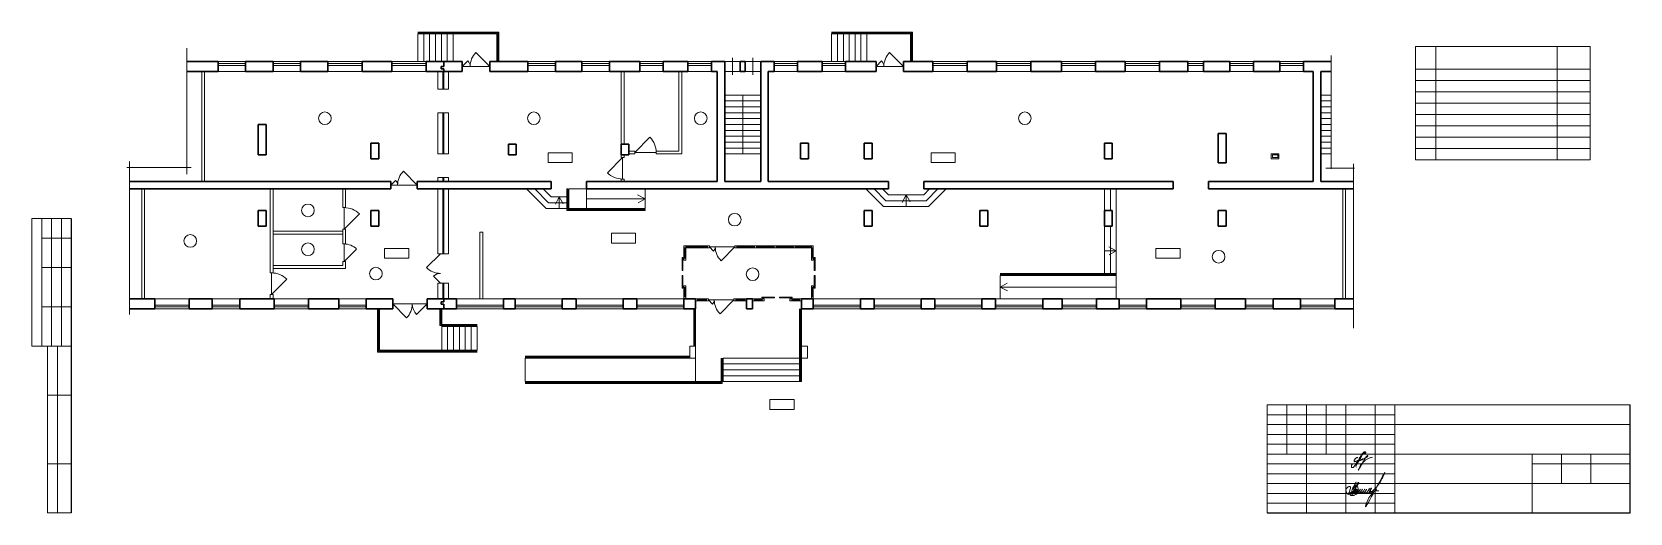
# Model space of a CAD drawing. Header units: metres. Extents: x 0 to 81.5, y 0 to 24.5.
import ezdxf

# ---------------------------------------------------------------- set-up
doc = ezdxf.new("R2010")
doc.units = ezdxf.units.M
doc.header["$MEASUREMENT"] = 0
for name, color, linetype, lineweight in [('Level 1', 7, 'Continuous', 0), ('Level 44', 7, 'Continuous', 0), ('Level 63', 7, 'Continuous', 0)]:
    doc.layers.add(name, color=color, linetype=linetype, lineweight=lineweight)

# ---------------------------------------------------------------- blocks, each defined once
blk = doc.blocks.new('*U18')
at = {"color": 5, "linetype": 'Continuous', "lineweight": 0}
for points, knots in [([(0.31, 0.78), (0.34, 0.81), (0.4, 0.88), (0.43, 0.93), (0.43, 0.97), (0.42, 1.01), (0.39, 1.04), (0.33, 1.05), (0.26, 1.03), (0.21, 1.01), (0.12, 0.93), (0.06, 0.87), (-0.03, 0.75), (-0.11, 0.62), (-0.21, 0.44), (-0.3, 0.26), (-0.38, 0.11), (-0.48, -0.06), (-0.64, -0.3), (-0.75, -0.47), (-0.87, -0.64), (-0.99, -0.73), (-1.02, -0.73), (-1.06, -0.74), (-1.14, -0.72), (-1.16, -0.69), (-1.18, -0.65), (-1.18, -0.58), (-1.17, -0.52), (-1.15, -0.43), (-1.08, -0.35), (-1.04, -0.34), (-0.99, -0.31), (-0.96, -0.3), (-0.92, -0.29), (-0.91, -0.31), (-0.92, -0.32)], [0, 0, 0, 0, 0.032258, 0.064516, 0.096774, 0.129032, 0.16129, 0.193548, 0.225806, 0.258065, 0.290323, 0.322581, 0.354839, 0.387097, 0.419355, 0.451613, 0.483871, 0.516129, 0.548387, 0.580645, 0.612903, 0.645161, 0.677419, 0.709677, 0.741935, 0.774194, 0.806452, 0.83871, 0.870968, 0.903226, 0.935484, 0.967742, 0.983871, 0.991935, 0.995968, 1, 1, 1, 1]), ([(0.32, 0.97), (0.32, 0.97), (0.33, 0.98), (0.32, 0.98), (0.31, 0.97), (0.3, 0.97), (0.29, 0.95), (0.21, 0.88), (0.15, 0.82), (0.09, 0.75), (-0.01, 0.62), (-0.17, 0.29), (-0.31, 0.07), (-0.54, -0.32), (-0.64, -0.51), (-0.69, -0.64), (-0.64, -0.69)], [0, 0, 0, 0, 0.005306, 0.009091, 0.012718, 0.03509, 0.04357, 0.143713, 0.287425, 0.431138, 0.57485, 0.718563, 0.862275, 0.934132, 0.97006, 1, 1, 1, 1])]:
    blk.add_open_spline(points, degree=3, knots=knots, dxfattribs=at)
blk.add_open_spline([(-0.47, 0.37), (-0.48, 0.41), (-0.52, 0.41), (-0.56, 0.39), (-0.63, 0.36), (-0.68, 0.32), (-0.75, 0.25), (-0.8, 0.18), (-0.84, 0.12), (-0.85, 0.05), (-0.85, -0.04), (-0.83, -0.08), (-0.8, -0.08), (-0.77, -0.08), (-0.71, -0.06), (-0.66, -0.04), (-0.53, 0.03), (-0.31, 0.14), (-0.22, 0.24), (-0.17, 0.32), (-0.19, 0.32), (-0.3, 0.13), (-0.31, 0.08), (-0.31, 0.06), (-0.27, 0.06), (-0.23, 0.06), (-0.16, 0.09), (-0.08, 0.14), (-0.02, 0.18), (0.02, 0.21), (0.06, 0.25), (0.06, 0.27), (0.03, 0.23), (0, 0.17), (0, 0.14), (0.03, 0.14), (0.11, 0.19), (0.24, 0.26), (0.32, 0.3), (0.44, 0.37), (0.55, 0.44), (0.61, 0.48), (0.65, 0.52), (0.68, 0.57), (0.68, 0.62), (0.68, 0.63), (0.65, 0.63), (0.59, 0.59), (0.51, 0.52), (0.45, 0.43), (0.37, 0.31), (0.32, 0.23), (0.24, 0.11), (0.16, -0.05), (0.09, -0.18), (-0.03, -0.4), (-0.22, -0.74), (-0.32, -0.89), (-0.41, -1), (-0.41, -1.05), (-0.38, -1.02), (-0.32, -0.82), (-0.24, -0.63), (-0.15, -0.46), (-0.09, -0.38), (0.01, -0.25), (0.14, -0.13), (0.22, -0.06), (0.34, 0.03), (0.46, 0.12), (0.58, 0.2), (0.72, 0.28), (0.88, 0.35), (1.01, 0.39), (1.08, 0.41), (1.18, 0.43)], degree=3, dxfattribs=at)
blk = doc.blocks.new('*U19')
at = {"layer": 'Level 44', "color": 7, "linetype": 'Continuous', "lineweight": 30}
for p, q in [((-0.2, 0.4), (-0.2, -0.4)), ((-0.2, 0.4), (0.2, 0.4)), ((0.2, 0.4), (0.2, -0.4)), ((-0.2, -0.4), (0.2, -0.4))]:
    blk.add_line(p, q, dxfattribs=at)

msp = doc.modelspace()

# ---------------------------------------------------------------- linework, layer by layer
at = {"color": 7, "linetype": 'Continuous', "lineweight": 13}
for p, q in [((70.563, 23.77), (79.481, 23.77)), ((70.563, 23.77), (70.563, 17.995)), ((71.601, 23.77), (71.601, 17.995)), ((77.792, 23.77), (77.792, 17.995)), ((79.481, 23.77), (79.481, 17.995)), ((70.563, 22.615), (79.481, 22.615)), ((70.563, 17.995), (79.481, 17.995))]:
    msp.add_line(p, q, dxfattribs=at)
at = {"color": 7, "linetype": 'Continuous', "lineweight": 0}
for p, q in [((70.563, 22.037), (79.481, 22.037)), ((70.563, 21.46), (79.481, 21.46)), ((70.563, 20.882), (79.481, 20.882)), ((70.563, 20.305), (79.481, 20.305)), ((70.563, 19.727), (79.481, 19.727)), ((70.563, 19.15), (79.481, 19.15)), ((70.563, 18.572), (79.481, 18.572)), ((28.279, 16.512), (27.379, 16.512)), ((27.379, 16.512), (27.379, 15.512)), ((28.279, 16.512), (28.279, 15.512)), ((31.279, 16.512), (31.279, 15.512)), ((31.279, 15.512), (27.329, 15.512)), ((31.279, 16.012), (28.279, 16.012))]:
    msp.add_line(p, q, dxfattribs=at)
for p, q in [((2.007, 15.013), (2.007, 0.013)), ((81.507, 0.013), (81.507, 5.513)), ((63.007, 0.013), (81.507, 0.013))]:
    msp.add_line(p, q)
at = {"color": 7, "linetype": 'Continuous', "lineweight": 13, "flags": 128}
for points in [[(33.854, 8.502), (33.554, 8.502), (33.554, 7.902), (33.854, 7.902), (33.854, 8.502)], [(39.254, 8.502), (39.554, 8.502), (39.554, 7.902), (39.254, 7.902), (39.254, 8.502)]]:
    msp.add_lwpolyline(points, close=True, dxfattribs=at)
at = {"color": 5, "linetype": 'Continuous', "lineweight": 0}
msp.add_open_spline([(67.121, 0.947), (67.159, 1.025), (67.211, 1.131), (67.247, 1.26), (67.258, 1.328), (67.218, 1.368), (67.153, 1.361), (67.088, 1.319), (67.04, 1.261), (67.017, 1.198), (67.02, 1.137), (67.036, 1.069), (67.074, 1.012), (67.133, 0.98), (67.199, 0.967), (67.264, 0.99), (67.321, 1.013), (67.391, 1.066), (67.435, 1.177), (67.5, 1.299), (67.55, 1.418), (67.609, 1.5), (67.63, 1.562), (67.672, 1.579), (67.675, 1.539), (67.663, 1.503), (67.549, 1.368), (67.469, 1.171), (67.407, 1.013), (67.335, 0.946), (67.319, 0.983), (67.31, 1.021), (67.299, 1.098), (67.355, 1.243), (67.4, 1.36), (67.623, 1.728), (67.356, 1.29), (67.595, 1.547), (67.274, 1.071), (67.455, 1.343), (67.532, 1.397), (67.613, 1.381), (67.633, 1.301), (67.642, 1.175), (67.609, 1.011), (67.49, 0.934), (67.405, 0.895), (67.324, 0.894), (67.252, 0.912), (67.227, 0.958), (67.223, 1), (67.234, 1.071), (67.361, 1.062), (67.577, 1.377), (67.27, 0.925), (67.468, 1.064), (67.547, 1.106), (67.606, 1.316), (67.35, 0.892), (67.596, 1.089), (67.711, 1.344), (67.43, 0.875), (67.691, 1.085), (67.813, 1.332), (67.522, 0.904), (67.799, 1.082), (67.921, 1.336), (67.649, 0.882), (67.91, 1.097), (68.021, 1.321), (67.744, 0.837), (68.036, 1.119), (68.101, 1.285), (67.817, 0.797), (68.192, 1.144), (68.246, 1.35), (67.929, 0.789), (68.322, 1.147), (68.318, 1.374), (68.077, 0.785), (68.673, 1.431), (68.789, 1.606), (69.335, 2.785), (67.654, -0.513), (68.187, 0.82), (68.338, 0.972), (68.615, 1.307), (68.495, 1.039), (68.034, 1.122), (68.438, 1.132), (68.689, 1.139)], degree=3, knots=[0, 0, 0, 0, 0.25628, 0.353581, 0.406785, 0.450947, 0.500228, 0.589539, 0.678243, 0.721139, 0.789755, 0.855622, 0.929913, 0.986796, 1.054482, 1.124935, 1.189175, 1.239866, 1.382593, 1.533904, 1.656708, 1.769166, 1.833241, 1.851218, 1.87708, 1.919627, 1.974991, 2.390092, 2.511628, 2.564183, 2.58853, 2.610373, 2.686214, 2.814194, 3.041608, 3.238132, 3.458023, 3.542151, 3.799695, 3.964581, 4.050226, 4.108456, 4.174286, 4.271529, 4.50532, 4.614114, 4.684066, 4.783342, 4.858047, 4.883077, 4.934253, 4.987448, 5.068031, 5.273314, 5.528209, 5.596865, 5.81499, 5.861814, 6.112149, 6.279116, 6.419755, 6.680665, 6.886777, 7.00733, 7.257369, 7.454423, 7.584298, 7.83004, 8.047956, 8.143902, 8.3832, 8.65874, 8.67189, 8.887943, 9.221296, 9.231594, 9.502183, 9.820257, 9.849202, 10.120034, 10.495152, 11.096402, 11.416738, 13.371737, 13.840926, 14.20828, 14.424856, 14.536091, 14.808089, 15.25283, 15.25283, 15.25283, 15.25283], dxfattribs=at)
at = {"layer": 'Level 1', "color": 7, "linetype": 'Continuous', "lineweight": 30}
for p, q in [((21.004, 22.752), (21.004, 23.002)), ((20.884, 22.752), (21.004, 22.752)), ((20.884, 22.632), (20.884, 22.752)), ((20.884, 22.632), (21.004, 22.632)), ((20.884, 10.772), (21.004, 10.772)), ((20.884, 10.772), (20.884, 10.652)), ((20.884, 10.652), (21.004, 10.652)), ((21.004, 10.652), (21.004, 10.402))]:
    msp.add_line(p, q, dxfattribs=at)
at = {"layer": 'Level 44', "color": 7, "linetype": 'Continuous', "lineweight": 0}
for p, q in [((23.816, 24.502), (19.686, 24.502)), ((23.766, 24.452), (19.686, 24.452)), ((23.766, 23.002), (23.766, 24.452)), ((23.816, 23.002), (23.816, 24.502)), ((44.916, 24.502), (40.786, 24.502)), ((44.866, 24.452), (40.786, 24.452)), ((44.866, 23.002), (44.866, 24.452)), ((44.916, 23.002), (44.916, 24.502)), ((7.904, 23.683), (7.904, 17.272)), ((23.716, 24.402), (19.686, 24.402)), ((19.686, 23.002), (19.686, 24.402)), ((19.986, 23.002), (19.986, 24.402)), ((20.286, 23.002), (20.286, 24.402)), ((20.586, 23.002), (20.586, 24.402)), ((20.886, 23.002), (20.886, 24.402)), ((21.186, 23.002), (21.186, 24.402)), ((21.486, 23.002), (21.486, 24.402)), ((23.716, 23.002), (23.716, 24.402)), ((44.816, 24.402), (40.786, 24.402)), ((40.786, 23.002), (40.786, 24.402)), ((41.086, 23.002), (41.086, 24.402)), ((41.386, 23.002), (41.386, 24.402)), ((41.686, 23.002), (41.686, 24.402)), ((41.986, 23.002), (41.986, 24.402)), ((42.286, 23.002), (42.286, 24.402)), ((42.586, 23.002), (42.586, 24.402)), ((44.816, 23.002), (44.816, 24.402)), ((9.504, 22.902), (10.904, 22.902)), ((12.304, 22.902), (13.704, 22.902)), ((15.104, 22.902), (16.854, 22.902)), ((18.354, 22.902), (20.104, 22.902)), ((21.954, 22.747), (22.237, 23.03)), ((22.647, 23.454), (23.354, 22.747)), ((25.304, 22.902), (26.704, 22.902)), ((28.054, 22.902), (29.454, 22.902)), ((31.004, 22.902), (32.204, 22.902)), ((33.454, 22.902), (34.654, 22.902)), ((39.054, 22.902), (37.854, 22.902)), ((41.504, 22.902), (40.304, 22.902)), ((43.337, 23.03), (43.054, 22.747)), ((43.747, 23.454), (44.454, 22.747)), ((45.954, 22.902), (47.704, 22.902)), ((49.204, 22.902), (50.954, 22.902)), ((52.504, 22.902), (54.254, 22.902)), ((55.754, 22.902), (57.504, 22.902)), ((58.954, 22.902), (59.754, 22.902)), ((61.104, 22.902), (62.304, 22.902)), ((63.654, 22.902), (64.854, 22.902)), ((66.259, 23.312), (66.259, 17.535)), ((9.504, 22.802), (10.904, 22.802)), ((12.304, 22.802), (13.704, 22.802)), ((15.104, 22.802), (16.854, 22.802)), ((18.354, 22.802), (20.104, 22.802)), ((21.954, 22.747), (23.354, 22.747)), ((25.304, 22.802), (26.704, 22.802)), ((28.054, 22.802), (29.454, 22.802)), ((31.004, 22.802), (32.204, 22.802)), ((33.454, 22.802), (34.654, 22.802)), ((39.054, 22.802), (37.854, 22.802)), ((41.504, 22.802), (40.304, 22.802)), ((44.454, 22.747), (43.054, 22.747)), ((45.954, 22.802), (47.704, 22.802)), ((49.204, 22.802), (50.954, 22.802)), ((52.504, 22.802), (54.254, 22.802)), ((55.754, 22.802), (57.504, 22.802)), ((58.954, 22.802), (59.754, 22.802)), ((61.104, 22.802), (62.304, 22.802)), ((63.654, 22.802), (64.854, 22.802)), ((35.334, 21.292), (37.174, 21.292)), ((36.254, 21.292), (36.254, 18.292)), ((65.734, 21.292), (66.259, 21.292)), ((35.334, 20.992), (37.174, 20.992)), ((35.334, 20.692), (37.174, 20.692)), ((35.334, 20.392), (37.174, 20.392)), ((65.734, 20.992), (66.259, 20.992)), ((65.734, 20.692), (66.259, 20.692)), ((65.734, 20.392), (66.259, 20.392)), ((35.334, 20.092), (37.174, 20.092)), ((35.334, 19.792), (37.174, 19.792)), ((65.734, 20.092), (66.259, 20.092)), ((65.734, 19.792), (66.259, 19.792)), ((30.744, 18.367), (31.522, 19.145)), ((35.334, 19.492), (37.174, 19.492)), ((35.334, 19.192), (37.174, 19.192)), ((35.334, 18.892), (37.174, 18.892)), ((65.734, 19.492), (66.259, 19.492)), ((65.734, 19.192), (66.259, 19.192)), ((65.734, 18.892), (66.259, 18.892)), ((30.129, 18.117), (29.351, 17.339)), ((30.129, 18.117), (30.129, 17.017)), ((30.744, 18.367), (31.844, 18.367)), ((35.334, 18.592), (37.174, 18.592)), ((35.334, 18.292), (37.174, 18.292)), ((65.734, 18.592), (66.259, 18.592)), ((65.734, 18.292), (66.259, 18.292)), ((8.12, 17.596), (4.842, 17.596)), ((4.987, 10.117), (4.987, 17.917)), ((18.947, 17.409), (19.654, 16.702)), ((65.991, 17.576), (67.455, 17.576)), ((67.398, 17.782), (67.398, 9.422)), ((18.304, 16.702), (18.551, 16.95)), ((18.304, 16.702), (19.654, 16.702)), ((26.23, 15.512), (25.23, 16.512)), ((26.355, 15.812), (25.655, 16.512)), ((26.479, 16.112), (26.079, 16.512)), ((27.279, 16.512), (27.279, 15.412)), ((27.279, 16.512), (27.329, 16.512)), ((27.329, 16.512), (27.329, 15.462)), ((43.434, 15.612), (42.534, 16.512)), ((43.558, 15.912), (42.958, 16.512)), ((43.683, 16.212), (43.383, 16.512)), ((45.483, 16.212), (45.783, 16.512)), ((45.607, 15.912), (46.207, 16.512)), ((45.731, 15.612), (46.631, 16.512)), ((54.704, 15.412), (54.704, 16.512)), ((55.004, 15.412), (55.004, 16.512)), ((55.304, 10.912), (55.304, 16.512)), ((15.929, 15.562), (15.929, 14.462)), ((26.23, 15.512), (27.379, 15.512)), ((26.355, 15.812), (27.379, 15.812)), ((26.479, 16.112), (27.379, 16.112)), ((26.896, 16.112), (26.702, 15.729)), ((26.896, 15.512), (26.896, 16.112)), ((26.896, 16.112), (27.101, 15.751)), ((31.279, 16.012), (30.896, 16.207)), ((31.279, 16.012), (30.918, 15.807)), ((43.434, 15.612), (45.731, 15.612)), ((43.558, 15.912), (45.607, 15.912)), ((43.683, 16.212), (45.483, 16.212)), ((44.583, 16.212), (44.388, 15.829)), ((44.583, 15.612), (44.583, 16.212)), ((44.583, 16.212), (44.787, 15.851)), ((15.929, 14.462), (16.707, 15.24)), ((31.279, 15.412), (27.279, 15.412)), ((31.279, 15.462), (27.329, 15.462)), ((31.279, 15.412), (31.279, 15.462)), ((54.704, 14.612), (54.704, 12.112)), ((55.004, 12.112), (55.004, 14.612)), ((15.929, 13.712), (15.929, 12.812)), ((15.929, 12.812), (16.565, 13.449)), ((20.837, 13.212), (20.13, 12.505)), ((33.254, 13.612), (34.454, 13.612)), ((33.254, 13.512), (33.254, 12.937)), ((33.304, 12.987), (33.304, 13.512)), ((33.354, 13.562), (34.454, 13.562)), ((33.354, 13.512), (34.454, 13.512)), ((33.354, 13.512), (33.354, 12.987)), ((34.554, 13.562), (35.854, 13.562)), ((34.554, 13.562), (34.766, 13.35)), ((35.854, 13.562), (35.147, 12.855)), ((35.954, 13.612), (39.854, 13.612)), ((36.854, 13.562), (35.954, 13.562)), ((35.954, 13.512), (39.754, 13.512)), ((36.954, 13.562), (37.854, 13.562)), ((37.954, 13.562), (38.854, 13.562)), ((38.954, 13.562), (39.754, 13.562)), ((39.754, 13.512), (39.754, 12.987)), ((39.804, 13.512), (39.804, 12.987)), ((39.854, 12.987), (39.854, 13.512)), ((54.704, 13.362), (55.304, 13.362)), ((55.304, 13.362), (54.921, 13.557)), ((55.304, 13.362), (54.943, 13.157)), ((12.229, 12.237), (12.229, 11.137)), ((12.229, 11.137), (13.007, 11.915)), ((20.837, 11.712), (20.483, 12.066)), ((33.254, 11.487), (33.254, 11.012)), ((33.304, 11.012), (33.304, 11.487)), ((33.354, 11.487), (33.354, 11.012)), ((39.754, 11.487), (39.754, 11.012)), ((39.804, 11.487), (39.804, 11.012)), ((39.854, 11.487), (39.854, 11.012)), ((49.382, 12.212), (55.304, 12.212)), ((49.382, 12.162), (55.304, 12.162)), ((49.382, 12.112), (55.304, 12.112)), ((49.382, 12.112), (49.382, 10.912)), ((49.743, 11.717), (49.382, 11.512)), ((49.382, 11.512), (55.304, 11.512)), ((49.765, 11.318), (49.382, 11.512)), ((8.024, 10.602), (6.274, 10.602)), ((10.604, 10.602), (9.204, 10.602)), ((14.104, 10.602), (12.354, 10.602)), ((17.054, 10.602), (15.654, 10.602)), ((18.404, 10.657), (20.154, 10.657)), ((18.404, 10.657), (19.111, 9.95)), ((20.154, 10.657), (19.624, 10.127)), ((24.054, 10.602), (21.654, 10.602)), ((27.054, 10.602), (24.654, 10.602)), ((30.154, 10.602), (27.754, 10.602)), ((33.254, 10.602), (30.854, 10.602)), ((33.954, 10.912), (34.404, 10.912)), ((33.954, 10.862), (34.404, 10.862)), ((33.954, 10.812), (34.404, 10.812)), ((34.504, 10.862), (35.804, 10.862)), ((34.504, 10.862), (34.716, 10.65)), ((35.804, 10.862), (35.097, 10.155)), ((35.904, 10.912), (36.354, 10.912)), ((35.904, 10.862), (36.354, 10.862)), ((35.904, 10.812), (36.354, 10.812)), ((36.854, 10.912), (37.254, 10.912)), ((36.854, 10.862), (37.254, 10.862)), ((36.854, 10.812), (37.254, 10.812)), ((38.754, 10.912), (39.154, 10.912)), ((38.754, 10.862), (39.154, 10.862)), ((38.754, 10.812), (39.154, 10.812)), ((42.254, 10.602), (39.854, 10.602)), ((45.354, 10.602), (42.954, 10.602)), ((48.454, 10.602), (46.054, 10.602)), ((51.554, 10.602), (49.154, 10.602)), ((54.304, 10.602), (52.554, 10.602)), ((56.854, 10.602), (55.454, 10.602)), ((60.354, 10.602), (58.604, 10.602)), ((63.304, 10.602), (61.904, 10.602)), ((66.454, 10.602), (64.704, 10.602)), ((8.024, 10.502), (6.274, 10.502)), ((10.604, 10.502), (9.204, 10.502)), ((14.104, 10.502), (12.354, 10.502)), ((17.054, 10.502), (15.654, 10.502)), ((17.629, 10.402), (17.629, 8.202)), ((17.679, 10.402), (17.679, 8.252)), ((17.729, 10.402), (17.729, 8.302)), ((20.804, 10.402), (20.804, 9.552)), ((20.854, 10.402), (20.854, 9.602)), ((20.904, 10.402), (20.904, 8.302)), ((24.054, 10.502), (21.654, 10.502)), ((27.054, 10.502), (24.654, 10.502)), ((30.154, 10.502), (27.754, 10.502)), ((33.254, 10.502), (30.854, 10.502)), ((33.754, 10.402), (33.754, 8.502)), ((33.804, 10.402), (33.804, 8.502)), ((33.854, 10.402), (33.854, 6.702)), ((39.154, 10.402), (39.154, 6.702)), ((39.204, 10.402), (39.204, 6.702)), ((39.254, 10.402), (39.254, 6.702)), ((42.254, 10.502), (39.854, 10.502)), ((45.354, 10.502), (42.954, 10.502)), ((48.454, 10.502), (46.054, 10.502)), ((51.554, 10.502), (49.154, 10.502)), ((54.304, 10.502), (52.554, 10.502)), ((56.854, 10.502), (55.454, 10.502)), ((60.354, 10.502), (58.604, 10.502)), ((63.304, 10.502), (61.904, 10.502)), ((66.454, 10.502), (64.704, 10.502)), ((20.804, 9.552), (22.704, 9.552)), ((20.854, 9.602), (22.704, 9.602)), ((20.904, 9.502), (22.704, 9.502)), ((21.204, 9.502), (21.204, 8.302)), ((21.504, 9.502), (21.504, 8.302)), ((21.804, 9.502), (21.804, 8.302)), ((22.104, 9.502), (22.104, 8.302)), ((22.404, 9.502), (22.404, 8.302)), ((22.704, 9.502), (22.704, 8.302)), ((17.629, 8.202), (22.704, 8.202)), ((17.679, 8.252), (22.704, 8.252)), ((17.729, 8.302), (22.704, 8.302)), ((33.554, 8.002), (25.154, 8.002)), ((33.554, 7.952), (25.154, 7.952)), ((33.854, 7.902), (25.154, 7.902)), ((25.154, 7.902), (25.154, 6.702)), ((35.154, 7.902), (35.154, 6.652)), ((35.204, 7.902), (35.204, 6.602)), ((39.254, 7.902), (35.254, 7.902)), ((35.254, 7.902), (35.254, 6.702)), ((39.254, 7.602), (35.254, 7.602)), ((39.254, 6.702), (25.154, 6.702)), ((35.154, 6.652), (25.154, 6.652)), ((35.204, 6.602), (25.154, 6.602)), ((39.254, 7.302), (35.254, 7.302)), ((39.254, 7.002), (35.254, 7.002))]:
    msp.add_line(p, q, dxfattribs=at)
at = {"layer": 'Level 44', "color": 7, "linetype": 'Continuous', "lineweight": 30}
for p, q in [((7.904, 23.002), (9.504, 23.002)), ((9.504, 22.492), (9.504, 23.002)), ((10.904, 22.492), (10.904, 23.002)), ((10.904, 23.002), (12.304, 23.002)), ((12.304, 22.492), (12.304, 23.002)), ((13.704, 22.492), (13.704, 23.002)), ((13.704, 23.002), (15.104, 23.002)), ((15.104, 22.492), (15.104, 23.002)), ((16.854, 23.002), (18.354, 23.002)), ((16.854, 22.492), (16.854, 23.002)), ((18.354, 22.492), (18.354, 23.002)), ((20.104, 22.492), (20.104, 23.002)), ((20.104, 23.002), (21.004, 23.002)), ((21.004, 23.002), (21.954, 23.002)), ((21.954, 22.492), (21.954, 23.002)), ((23.354, 23.002), (25.304, 23.002)), ((23.354, 22.492), (23.354, 23.002)), ((25.304, 22.492), (25.304, 23.002)), ((26.704, 23.002), (28.054, 23.002)), ((26.704, 22.492), (26.704, 23.002)), ((28.054, 22.492), (28.054, 23.002)), ((29.454, 23.002), (31.004, 23.002)), ((29.454, 22.492), (29.454, 23.002)), ((31.004, 22.492), (31.004, 23.002)), ((32.204, 23.002), (33.454, 23.002)), ((32.204, 22.492), (32.204, 23.002)), ((33.454, 22.492), (33.454, 23.002)), ((34.654, 23.002), (35.334, 23.002)), ((34.654, 22.492), (34.654, 23.002)), ((35.334, 23.002), (35.334, 16.892)), ((36.129, 22.492), (36.129, 23.002)), ((36.129, 23.002), (36.379, 23.002)), ((36.379, 22.492), (36.379, 23.002)), ((37.174, 23.002), (37.174, 16.892)), ((37.174, 23.002), (37.854, 23.002)), ((37.854, 22.492), (37.854, 23.002)), ((40.304, 23.002), (39.054, 23.002)), ((39.054, 22.492), (39.054, 23.002)), ((40.304, 22.492), (40.304, 23.002)), ((43.054, 23.002), (41.504, 23.002)), ((41.504, 22.492), (41.504, 23.002)), ((43.054, 22.492), (43.054, 23.002)), ((44.454, 22.492), (44.454, 23.002)), ((44.454, 23.002), (45.954, 23.002)), ((45.954, 22.492), (45.954, 23.002)), ((47.704, 23.002), (49.204, 23.002)), ((47.704, 22.492), (47.704, 23.002)), ((49.204, 22.492), (49.204, 23.002)), ((50.954, 23.002), (52.504, 23.002)), ((50.954, 22.492), (50.954, 23.002)), ((52.504, 22.492), (52.504, 23.002)), ((54.254, 22.492), (54.254, 23.002)), ((54.254, 23.002), (55.754, 23.002)), ((55.754, 22.492), (55.754, 23.002)), ((57.504, 22.492), (57.504, 23.002)), ((57.504, 23.002), (58.954, 23.002)), ((58.954, 23.002), (58.954, 22.492)), ((59.754, 23.002), (59.754, 22.492)), ((59.754, 23.002), (61.104, 23.002)), ((61.104, 23.002), (61.104, 22.492)), ((62.304, 23.002), (62.304, 22.492)), ((62.304, 23.002), (63.654, 23.002)), ((63.654, 23.002), (63.654, 22.492)), ((64.854, 23.002), (64.854, 22.492)), ((64.854, 23.002), (66.259, 23.002)), ((7.904, 22.492), (9.504, 22.492)), ((10.904, 22.492), (12.304, 22.492)), ((13.704, 22.492), (15.104, 22.492)), ((16.854, 22.492), (18.354, 22.492)), ((20.104, 22.492), (21.004, 22.492)), ((21.004, 22.492), (21.004, 22.632)), ((21.004, 22.492), (21.954, 22.492)), ((23.354, 22.492), (25.304, 22.492)), ((26.704, 22.492), (28.054, 22.492)), ((29.454, 22.492), (31.004, 22.492)), ((32.204, 22.492), (33.454, 22.492)), ((34.654, 22.492), (34.954, 22.492)), ((34.954, 22.492), (34.954, 16.892)), ((36.129, 22.492), (36.379, 22.492)), ((37.554, 22.492), (37.554, 16.892)), ((37.554, 22.492), (37.854, 22.492)), ((40.304, 22.492), (39.054, 22.492)), ((43.054, 22.492), (41.504, 22.492)), ((44.454, 22.492), (45.954, 22.492)), ((47.704, 22.492), (49.204, 22.492)), ((50.954, 22.492), (52.504, 22.492)), ((54.254, 22.492), (55.754, 22.492)), ((57.504, 22.492), (58.954, 22.492)), ((59.754, 22.492), (61.104, 22.492)), ((62.304, 22.492), (63.654, 22.492)), ((64.854, 22.492), (65.354, 22.492)), ((65.354, 22.492), (65.354, 16.892)), ((65.734, 22.492), (65.734, 16.892)), ((65.734, 22.492), (66.259, 22.492)), ((11.544, 19.792), (11.944, 19.792)), ((11.544, 19.792), (11.544, 18.242)), ((11.944, 19.792), (11.944, 18.242)), ((17.294, 18.842), (17.694, 18.842)), ((17.294, 18.842), (17.294, 18.042)), ((17.694, 18.842), (17.694, 18.042)), ((24.704, 18.792), (24.314, 18.792)), ((24.314, 18.792), (24.314, 18.242)), ((24.704, 18.792), (24.704, 18.242)), ((30.054, 18.792), (30.444, 18.792)), ((30.054, 18.792), (30.054, 18.242)), ((30.444, 18.792), (30.444, 18.242)), ((39.204, 18.842), (39.604, 18.842)), ((39.204, 18.842), (39.204, 18.042)), ((39.604, 18.842), (39.604, 18.042)), ((42.454, 18.842), (42.854, 18.842)), ((42.454, 18.842), (42.454, 18.042)), ((42.854, 18.842), (42.854, 18.042)), ((54.704, 18.842), (55.104, 18.842)), ((54.704, 18.842), (54.704, 18.042)), ((55.104, 18.842), (55.104, 18.042)), ((60.504, 19.342), (60.504, 17.842)), ((60.504, 19.342), (60.904, 19.342)), ((60.904, 19.342), (60.904, 17.842)), ((11.544, 18.242), (11.944, 18.242)), ((17.294, 18.042), (17.694, 18.042)), ((24.314, 18.242), (24.704, 18.242)), ((30.444, 18.242), (30.054, 18.242)), ((39.204, 18.042), (39.604, 18.042)), ((42.454, 18.042), (42.854, 18.042)), ((54.704, 18.042), (55.104, 18.042)), ((60.504, 17.842), (60.904, 17.842)), ((4.987, 16.892), (9.454, 16.892)), ((4.987, 16.512), (9.454, 16.512)), ((9.454, 16.892), (18.304, 16.892)), ((9.454, 16.512), (18.304, 16.512)), ((18.304, 16.892), (18.304, 16.512)), ((19.654, 16.892), (19.654, 16.512)), ((19.654, 16.892), (26.479, 16.892)), ((19.654, 16.512), (26.479, 16.512)), ((26.479, 16.892), (26.479, 16.512)), ((28.279, 16.892), (34.954, 16.892)), ((28.279, 16.892), (28.279, 16.512)), ((28.279, 16.512), (35.334, 16.512)), ((37.174, 16.892), (35.334, 16.892)), ((35.334, 16.512), (43.683, 16.512)), ((37.554, 16.892), (43.683, 16.892)), ((43.683, 16.892), (43.683, 16.512)), ((45.483, 16.892), (45.483, 16.512)), ((45.483, 16.892), (54.608, 16.892)), ((45.483, 16.512), (54.608, 16.512)), ((54.608, 16.892), (58.208, 16.892)), ((54.608, 16.512), (58.208, 16.512)), ((58.208, 16.512), (58.208, 16.892)), ((60.008, 16.892), (62.708, 16.892)), ((60.008, 16.512), (60.008, 16.892)), ((60.008, 16.512), (62.708, 16.512)), ((62.708, 16.892), (65.354, 16.892)), ((62.708, 16.512), (67.398, 16.512)), ((65.734, 16.892), (67.398, 16.892)), ((11.544, 15.412), (11.944, 15.412)), ((11.544, 15.412), (11.544, 14.612)), ((11.944, 15.412), (11.944, 14.612)), ((17.294, 15.412), (17.694, 15.412)), ((17.294, 15.412), (17.294, 14.612)), ((17.694, 15.412), (17.694, 14.612)), ((42.454, 15.412), (42.854, 15.412)), ((42.454, 15.412), (42.454, 14.612)), ((42.854, 15.412), (42.854, 14.612)), ((48.354, 15.412), (48.354, 14.612)), ((48.354, 15.412), (48.754, 15.412)), ((48.754, 15.412), (48.754, 14.612)), ((54.704, 15.412), (55.104, 15.412)), ((54.704, 15.412), (54.704, 14.612)), ((55.104, 15.412), (55.104, 14.612)), ((11.544, 14.612), (11.944, 14.612)), ((17.294, 14.612), (17.694, 14.612)), ((42.454, 14.612), (42.854, 14.612)), ((48.354, 14.612), (48.754, 14.612)), ((54.704, 14.612), (55.104, 14.612)), ((4.987, 10.912), (6.274, 10.912)), ((6.274, 10.912), (6.274, 10.402)), ((8.024, 10.912), (8.024, 10.402)), ((8.024, 10.912), (9.204, 10.912)), ((9.204, 10.912), (9.204, 10.402)), ((10.604, 10.912), (10.604, 10.402)), ((10.604, 10.912), (12.354, 10.912)), ((12.354, 10.912), (12.354, 10.402)), ((14.104, 10.912), (14.104, 10.402)), ((14.104, 10.912), (15.654, 10.912)), ((15.654, 10.912), (15.654, 10.402)), ((17.054, 10.912), (17.054, 10.402)), ((17.054, 10.912), (18.404, 10.912)), ((18.404, 10.912), (18.404, 10.402)), ((20.154, 10.912), (20.154, 10.402)), ((20.154, 10.912), (21.654, 10.912)), ((21.004, 10.912), (21.004, 10.772)), ((21.654, 10.912), (21.654, 10.402)), ((24.054, 10.912), (24.054, 10.402)), ((24.054, 10.912), (24.654, 10.912)), ((24.654, 10.912), (24.654, 10.402)), ((27.054, 10.912), (27.054, 10.402)), ((27.054, 10.912), (27.754, 10.912)), ((27.754, 10.912), (27.754, 10.402)), ((30.154, 10.912), (30.154, 10.402)), ((30.154, 10.912), (30.854, 10.912)), ((30.854, 10.912), (30.854, 10.402)), ((33.254, 10.912), (33.254, 10.402)), ((33.254, 10.912), (33.854, 10.912)), ((33.854, 10.912), (33.854, 10.402)), ((36.454, 10.912), (36.454, 10.402)), ((36.454, 10.912), (36.754, 10.912)), ((36.754, 10.912), (36.754, 10.402)), ((39.254, 10.912), (39.254, 10.402)), ((39.254, 10.912), (39.854, 10.912)), ((39.854, 10.912), (39.854, 10.402)), ((42.254, 10.912), (42.254, 10.402)), ((42.254, 10.912), (42.954, 10.912)), ((42.954, 10.912), (42.954, 10.402)), ((45.354, 10.912), (45.354, 10.402)), ((45.354, 10.912), (46.054, 10.912)), ((46.054, 10.912), (46.054, 10.402)), ((48.454, 10.912), (48.454, 10.402)), ((48.454, 10.912), (49.154, 10.912)), ((49.154, 10.912), (49.154, 10.402)), ((51.554, 10.912), (51.554, 10.402)), ((51.554, 10.912), (52.554, 10.912)), ((52.554, 10.912), (52.554, 10.402)), ((54.304, 10.912), (54.304, 10.402)), ((54.304, 10.912), (55.454, 10.912)), ((55.454, 10.912), (55.454, 10.402)), ((56.854, 10.912), (56.854, 10.402)), ((56.854, 10.912), (58.604, 10.912)), ((58.604, 10.912), (58.604, 10.402)), ((60.354, 10.912), (60.354, 10.402)), ((60.354, 10.912), (61.904, 10.912)), ((61.904, 10.912), (61.904, 10.402)), ((63.304, 10.912), (63.304, 10.402)), ((63.304, 10.912), (64.704, 10.912)), ((64.704, 10.912), (64.704, 10.402)), ((66.454, 10.912), (66.454, 10.402)), ((66.454, 10.912), (67.398, 10.912)), ((4.987, 10.402), (6.274, 10.402)), ((8.024, 10.402), (9.204, 10.402)), ((10.604, 10.402), (12.354, 10.402)), ((14.104, 10.402), (15.654, 10.402)), ((17.054, 10.402), (18.404, 10.402)), ((20.154, 10.402), (21.654, 10.402)), ((24.054, 10.402), (24.654, 10.402)), ((27.054, 10.402), (27.754, 10.402)), ((30.154, 10.402), (30.854, 10.402)), ((33.254, 10.402), (33.854, 10.402)), ((36.454, 10.402), (36.754, 10.402)), ((39.254, 10.402), (39.854, 10.402)), ((42.254, 10.402), (42.954, 10.402)), ((45.354, 10.402), (46.054, 10.402)), ((48.454, 10.402), (49.154, 10.402)), ((51.554, 10.402), (52.554, 10.402)), ((54.304, 10.402), (55.454, 10.402)), ((56.854, 10.402), (58.604, 10.402)), ((60.354, 10.402), (61.904, 10.402)), ((63.304, 10.402), (64.704, 10.402)), ((66.454, 10.402), (67.398, 10.402))]:
    msp.add_line(p, q, dxfattribs=at)
at = {"layer": 'Level 44', "color": 7, "linetype": 'Continuous', "lineweight": 13}
for p, q in [((9.504, 23.002), (10.904, 23.002)), ((12.304, 23.002), (13.704, 23.002)), ((15.104, 23.002), (16.854, 23.002)), ((18.354, 23.002), (20.104, 23.002)), ((25.304, 23.002), (26.704, 23.002)), ((28.054, 23.002), (29.454, 23.002)), ((31.004, 23.002), (32.204, 23.002)), ((33.454, 23.002), (34.654, 23.002)), ((36.129, 23.002), (35.334, 23.002)), ((35.732, 22.328), (35.732, 23.181)), ((36.379, 23.002), (37.174, 23.002)), ((36.762, 22.328), (36.762, 23.181)), ((39.054, 23.002), (37.854, 23.002)), ((41.504, 23.002), (40.304, 23.002)), ((45.954, 23.002), (47.704, 23.002)), ((49.204, 23.002), (50.954, 23.002)), ((52.504, 23.002), (54.254, 23.002)), ((55.754, 23.002), (57.504, 23.002)), ((58.954, 23.002), (59.754, 23.002)), ((61.104, 23.002), (62.304, 23.002)), ((63.654, 23.002), (64.854, 23.002)), ((8.664, 22.492), (8.664, 16.892)), ((8.814, 22.492), (8.814, 16.892)), ((10.904, 22.492), (9.504, 22.492)), ((13.704, 22.492), (12.304, 22.492)), ((16.854, 22.492), (15.104, 22.492)), ((20.104, 22.492), (18.354, 22.492)), ((20.704, 22.492), (20.704, 21.592)), ((20.954, 22.492), (20.954, 21.592)), ((21.004, 22.492), (21.004, 21.592)), ((21.254, 22.492), (21.254, 21.592)), ((26.704, 22.492), (25.304, 22.492)), ((29.454, 22.492), (28.054, 22.492)), ((30.054, 22.492), (30.054, 18.792)), ((30.204, 22.492), (30.204, 18.792)), ((32.204, 22.492), (31.004, 22.492)), ((33.004, 22.492), (33.004, 18.442)), ((33.154, 22.492), (33.154, 18.292)), ((34.654, 22.492), (33.454, 22.492)), ((36.129, 22.492), (35.334, 22.492)), ((36.379, 22.492), (37.174, 22.492)), ((37.854, 22.492), (39.054, 22.492)), ((40.304, 22.492), (41.504, 22.492)), ((47.704, 22.492), (45.954, 22.492)), ((50.954, 22.492), (49.204, 22.492)), ((54.254, 22.492), (52.504, 22.492)), ((57.504, 22.492), (55.754, 22.492)), ((59.754, 22.492), (58.954, 22.492)), ((62.304, 22.492), (61.104, 22.492)), ((64.854, 22.492), (63.654, 22.492)), ((20.704, 21.592), (21.254, 21.592)), ((20.704, 20.392), (21.254, 20.392)), ((20.704, 20.392), (20.704, 18.292)), ((20.954, 20.392), (20.954, 18.292)), ((21.004, 20.392), (21.004, 18.292)), ((21.254, 20.392), (21.254, 18.292)), ((20.704, 18.292), (21.254, 18.292)), ((30.054, 18.242), (30.054, 18.117)), ((30.204, 18.117), (30.054, 18.117)), ((30.204, 18.242), (30.204, 18.117)), ((30.444, 18.442), (30.744, 18.442)), ((30.444, 18.292), (30.744, 18.292)), ((30.744, 18.442), (30.744, 18.292)), ((31.844, 18.442), (31.844, 18.292)), ((31.844, 18.442), (33.004, 18.442)), ((31.844, 18.292), (33.154, 18.292)), ((63.204, 18.307), (63.204, 18.042)), ((63.604, 18.307), (63.204, 18.307)), ((63.204, 18.042), (63.604, 18.042)), ((63.269, 18.242), (63.269, 18.107)), ((63.539, 18.242), (63.269, 18.242)), ((63.269, 18.107), (63.539, 18.107)), ((63.539, 18.242), (63.539, 18.107)), ((63.604, 18.307), (63.604, 18.042)), ((5.604, 16.512), (5.604, 10.912)), ((5.754, 16.512), (5.754, 10.912)), ((12.154, 16.512), (12.154, 12.237)), ((12.304, 16.512), (12.304, 12.237)), ((15.854, 15.562), (15.854, 16.512)), ((16.004, 15.562), (16.004, 16.512)), ((20.704, 17.092), (21.254, 17.092)), ((20.704, 17.092), (20.704, 16.892)), ((20.704, 16.512), (20.704, 13.212)), ((20.954, 17.092), (20.954, 16.892)), ((20.954, 16.512), (20.954, 13.212)), ((21.004, 17.092), (21.004, 16.892)), ((21.004, 16.512), (21.004, 13.212)), ((21.254, 17.092), (21.254, 16.892)), ((21.254, 16.512), (21.254, 13.212)), ((30.204, 17.017), (30.054, 17.017)), ((30.054, 17.017), (30.054, 16.892)), ((30.204, 17.017), (30.204, 16.892)), ((66.854, 16.512), (66.854, 10.912)), ((67.004, 16.512), (67.004, 10.912)), ((16.004, 15.562), (15.854, 15.562)), ((15.854, 14.362), (12.304, 14.362)), ((15.854, 14.212), (12.304, 14.212)), ((15.854, 14.462), (15.854, 13.712)), ((16.004, 14.462), (15.854, 14.462)), ((16.004, 14.462), (16.004, 13.712)), ((22.854, 14.312), (22.854, 10.912)), ((22.854, 14.312), (23.004, 14.312)), ((23.004, 14.312), (23.004, 10.912)), ((16.004, 13.712), (15.854, 13.712)), ((20.704, 13.212), (21.254, 13.212)), ((12.304, 12.237), (12.154, 12.237)), ((15.854, 12.612), (12.304, 12.612)), ((16.004, 12.462), (12.304, 12.462)), ((16.004, 12.812), (15.854, 12.812)), ((15.854, 12.812), (15.854, 12.612)), ((16.004, 12.812), (16.004, 12.462)), ((20.704, 11.712), (21.254, 11.712)), ((20.704, 11.712), (20.704, 10.912)), ((20.954, 11.712), (20.954, 10.912)), ((21.004, 11.712), (21.004, 10.912)), ((21.254, 11.712), (21.254, 10.912)), ((6.274, 10.912), (8.024, 10.912)), ((9.204, 10.912), (10.604, 10.912)), ((12.304, 11.137), (12.154, 11.137)), ((12.154, 11.137), (12.154, 10.912)), ((12.304, 11.137), (12.304, 10.912)), ((12.354, 10.912), (14.104, 10.912)), ((15.654, 10.912), (17.054, 10.912)), ((21.654, 10.912), (24.054, 10.912)), ((24.654, 10.912), (27.054, 10.912)), ((27.754, 10.912), (30.154, 10.912)), ((30.854, 10.912), (33.254, 10.912)), ((39.854, 10.912), (42.254, 10.912)), ((42.954, 10.912), (45.354, 10.912)), ((46.054, 10.912), (48.454, 10.912)), ((49.154, 10.912), (51.554, 10.912)), ((52.554, 10.912), (54.304, 10.912)), ((55.454, 10.912), (56.854, 10.912)), ((58.604, 10.912), (60.354, 10.912)), ((61.904, 10.912), (63.304, 10.912)), ((64.704, 10.912), (66.454, 10.912)), ((8.024, 10.402), (6.274, 10.402)), ((10.604, 10.402), (9.204, 10.402)), ((14.104, 10.402), (12.354, 10.402)), ((17.054, 10.402), (15.654, 10.402)), ((24.054, 10.402), (21.654, 10.402)), ((27.054, 10.402), (24.654, 10.402)), ((30.154, 10.402), (27.754, 10.402)), ((33.254, 10.402), (30.854, 10.402)), ((42.254, 10.402), (39.854, 10.402)), ((45.354, 10.402), (42.954, 10.402)), ((48.454, 10.402), (46.054, 10.402)), ((51.554, 10.402), (49.154, 10.402)), ((54.304, 10.402), (52.554, 10.402)), ((56.854, 10.402), (55.454, 10.402)), ((60.354, 10.402), (58.604, 10.402)), ((63.304, 10.402), (61.904, 10.402)), ((66.454, 10.402), (64.704, 10.402))]:
    msp.add_line(p, q, dxfattribs=at)
at = {"layer": 'Level 44', "color": 7, "linetype": 'Continuous', "lineweight": 0, "flags": 128}
for points in [[(26.328, 18.359), (27.559, 18.359), (27.559, 17.861), (26.328, 17.861), (26.328, 18.359)], [(45.866, 18.359), (47.097, 18.359), (47.097, 17.861), (45.866, 17.861), (45.866, 18.359)], [(29.559, 14.254), (30.79, 14.254), (30.79, 13.756), (29.559, 13.756), (29.559, 14.254)], [(17.992, 13.479), (19.223, 13.479), (19.223, 12.981), (17.992, 12.981), (17.992, 13.479)], [(57.325, 13.479), (58.556, 13.479), (58.556, 12.981), (57.325, 12.981), (57.325, 13.479)], [(33.202, 13.016), (33.202, 12.366), (33.159, 12.366), (33.159, 13.016), (33.202, 13.016)], [(39.906, 13.016), (39.906, 12.366), (39.949, 12.366), (39.949, 13.016), (39.906, 13.016)], [(33.202, 11.459), (33.202, 12.109), (33.159, 12.109), (33.159, 11.459), (33.202, 11.459)], [(39.906, 11.459), (39.906, 12.109), (39.949, 12.109), (39.949, 11.459), (39.906, 11.459)], [(37.226, 10.964), (37.876, 10.964), (37.876, 11.007), (37.226, 11.007), (37.226, 10.964)], [(38.782, 10.964), (38.132, 10.964), (38.132, 11.007), (38.782, 11.007), (38.782, 10.964)], [(37.642, 5.786), (38.873, 5.786), (38.873, 5.288), (37.642, 5.288), (37.642, 5.786)]]:
    msp.add_lwpolyline(points, close=True, dxfattribs=at)
at = {"layer": 'Level 44', "color": 7, "linetype": 'Continuous', "lineweight": 13, "flags": 128}
for points in [[(33.254, 13.612), (33.254, 13.512), (33.354, 13.512), (33.354, 13.612), (33.254, 13.612)], [(34.454, 13.612), (34.554, 13.612), (34.554, 13.512), (34.454, 13.512), (34.454, 13.612)], [(35.854, 13.612), (35.954, 13.612), (35.954, 13.512), (35.854, 13.512), (35.854, 13.612)], [(36.854, 13.612), (36.954, 13.612), (36.954, 13.512), (36.854, 13.512), (36.854, 13.612)], [(37.854, 13.612), (37.954, 13.612), (37.954, 13.512), (37.854, 13.512), (37.854, 13.612)], [(38.854, 13.612), (38.954, 13.612), (38.954, 13.512), (38.854, 13.512), (38.854, 13.612)], [(39.854, 13.612), (39.854, 13.512), (39.754, 13.512), (39.754, 13.612), (39.854, 13.612)], [(33.254, 12.987), (33.254, 12.887), (33.354, 12.887), (33.354, 12.987), (33.254, 12.987)], [(39.854, 12.987), (39.854, 12.887), (39.754, 12.887), (39.754, 12.987), (39.854, 12.987)], [(33.254, 11.587), (33.254, 11.487), (33.354, 11.487), (33.354, 11.587), (33.254, 11.587)], [(39.854, 11.587), (39.854, 11.487), (39.754, 11.487), (39.754, 11.587), (39.854, 11.587)], [(33.254, 11.012), (33.254, 10.912), (33.354, 10.912), (33.354, 11.012), (33.254, 11.012)], [(33.854, 10.912), (33.954, 10.912), (33.954, 10.812), (33.854, 10.812), (33.854, 10.912)], [(34.404, 10.912), (34.504, 10.912), (34.504, 10.812), (34.404, 10.812), (34.404, 10.912)], [(35.804, 10.912), (35.904, 10.912), (35.904, 10.812), (35.804, 10.812), (35.804, 10.912)], [(36.354, 10.912), (36.454, 10.912), (36.454, 10.812), (36.354, 10.812), (36.354, 10.912)], [(36.754, 10.912), (36.854, 10.912), (36.854, 10.812), (36.754, 10.812), (36.754, 10.912)], [(37.254, 10.912), (37.354, 10.912), (37.354, 10.812), (37.254, 10.812), (37.254, 10.912)], [(38.654, 10.912), (38.754, 10.912), (38.754, 10.812), (38.654, 10.812), (38.654, 10.912)], [(39.154, 10.912), (39.254, 10.912), (39.254, 10.812), (39.154, 10.812), (39.154, 10.912)], [(39.854, 11.012), (39.854, 10.912), (39.754, 10.912), (39.754, 11.012), (39.854, 11.012)]]:
    msp.add_lwpolyline(points, close=True, dxfattribs=at)
at = {"layer": 'Level 44', "color": 7, "linetype": 'Continuous', "lineweight": 13}
for centre in [(14.944, 20.11), (25.602, 20.11), (34.111, 20.11), (50.642, 20.11), (14.083, 15.419), (35.848, 14.948), (8.082, 13.865), (14.083, 13.443), (60.521, 13.061), (17.545, 12.203), (36.757, 12.172)]:
    msp.add_circle(centre, 0.322, dxfattribs=at)
at = {"layer": 'Level 44', "color": 7, "linetype": 'Continuous', "lineweight": 0}
for centre, radius, start, end in [((21.954, 22.747), 0.4, 0, 45), ((23.354, 22.747), 1, 135, 180), ((43.054, 22.747), 0.4, 0, 45), ((44.454, 22.747), 1, 135, 180), ((19.654, 16.702), 1, 135, 180), ((30.129, 18.117), 1.1, 225, 270), ((18.304, 16.702), 0.35, 0, 45), ((15.929, 14.462), 1.1, 45, 90), ((15.929, 12.812), 0.9, 45, 90), ((34.554, 13.562), 0.3, 315, 0), ((35.854, 13.562), 1, 180, 225), ((12.229, 11.137), 1.1, 45, 90), ((20.837, 13.212), 1, 225, 270), ((20.837, 11.712), 0.5, 90, 135), ((18.404, 10.657), 1, 315, 0), ((20.154, 10.657), 0.75, 180, 225), ((34.504, 10.862), 0.3, 315, 0), ((35.804, 10.862), 1, 180, 225)]:
    msp.add_arc(centre, radius, start, end, dxfattribs=at)
at = {"layer": 'Level 44', "color": 7, "linetype": 'Continuous', "lineweight": 0, "extrusion": (0, 0, -1)}
msp.add_arc((-30.744, 18.367), 1.1, 135, 180, dxfattribs=at)
at = {"layer": 'Level 63', "color": 7, "linetype": 'Continuous', "lineweight": 13}
for p, q in [((0.007, 15.013), (2.007, 15.013)), ((0.007, 15.013), (0.007, 8.513)), ((0.507, 15.013), (0.507, 8.513)), ((1.007, 15.013), (1.007, 8.513)), ((1.507, 15.013), (1.507, 8.513)), ((0.507, 14.013), (2.007, 14.013)), ((0.507, 12.513), (2.007, 12.513)), ((0.507, 10.513), (2.007, 10.513)), ((0.007, 8.513), (2.007, 8.513)), ((0.807, 8.513), (2.007, 8.513)), ((1.307, 0.013), (1.307, 8.513)), ((0.807, 6.013), (2.007, 6.013)), ((63.007, 5.513), (81.507, 5.513)), ((63.007, 5.513), (63.007, 0.013)), ((64.007, 5.513), (64.007, 3.013)), ((65.007, 5.513), (65.007, 0.013)), ((66.007, 5.513), (66.007, 3.013)), ((67.007, 5.513), (67.007, 0.013)), ((68.507, 5.513), (68.507, 0.013)), ((69.507, 5.513), (69.507, 0.013)), ((69.507, 4.513), (81.507, 4.513)), ((63.007, 3.513), (69.507, 3.513)), ((0.807, 2.513), (2.007, 2.513)), ((63.007, 3.013), (69.507, 3.013)), ((69.507, 3.013), (81.507, 3.013)), ((76.507, 2.513), (81.507, 2.513)), ((69.507, 1.513), (81.507, 1.513))]:
    msp.add_line(p, q, dxfattribs=at)
at = {"layer": 'Level 63', "color": 7, "linetype": 'Continuous', "lineweight": 0}
for p, q in [((63.007, 5.013), (69.507, 5.013)), ((63.007, 4.513), (69.507, 4.513)), ((63.007, 4.013), (69.507, 4.013)), ((63.007, 2.513), (69.507, 2.513)), ((63.007, 2.013), (69.507, 2.013)), ((63.007, 1.513), (69.507, 1.513)), ((63.007, 1.013), (69.507, 1.013)), ((63.007, 0.513), (69.507, 0.513))]:
    msp.add_line(p, q, dxfattribs=at)
at = {"layer": 'Level 63', "color": 7, "linetype": 'Continuous', "lineweight": 13, "flags": 128}
for points in [[(2.007, 0.013), (0.807, 0.013), (0.807, 8.513)], [(76.507, 3.013), (76.507, 0.013)], [(78.007, 3.013), (78.007, 1.513)], [(79.507, 3.013), (79.507, 1.513)]]:
    msp.add_lwpolyline(points, dxfattribs=at)

# ---------------------------------------------------------------- block references
at = {"color": 5, "linetype": 'Continuous', "lineweight": 0, "xscale": 0.4555810697194825, "yscale": 0.4555810697194825, "zscale": 0.4555810697194825}
msp.add_blockref('*U18', (67.831, 2.658), dxfattribs=at)
at = {"layer": 'Level 44', "color": 7, "linetype": 'Continuous', "lineweight": 30}
msp.add_blockref('*U19', (60.704, 15.012), dxfattribs=at)

doc.saveas('drawing.dxf')
